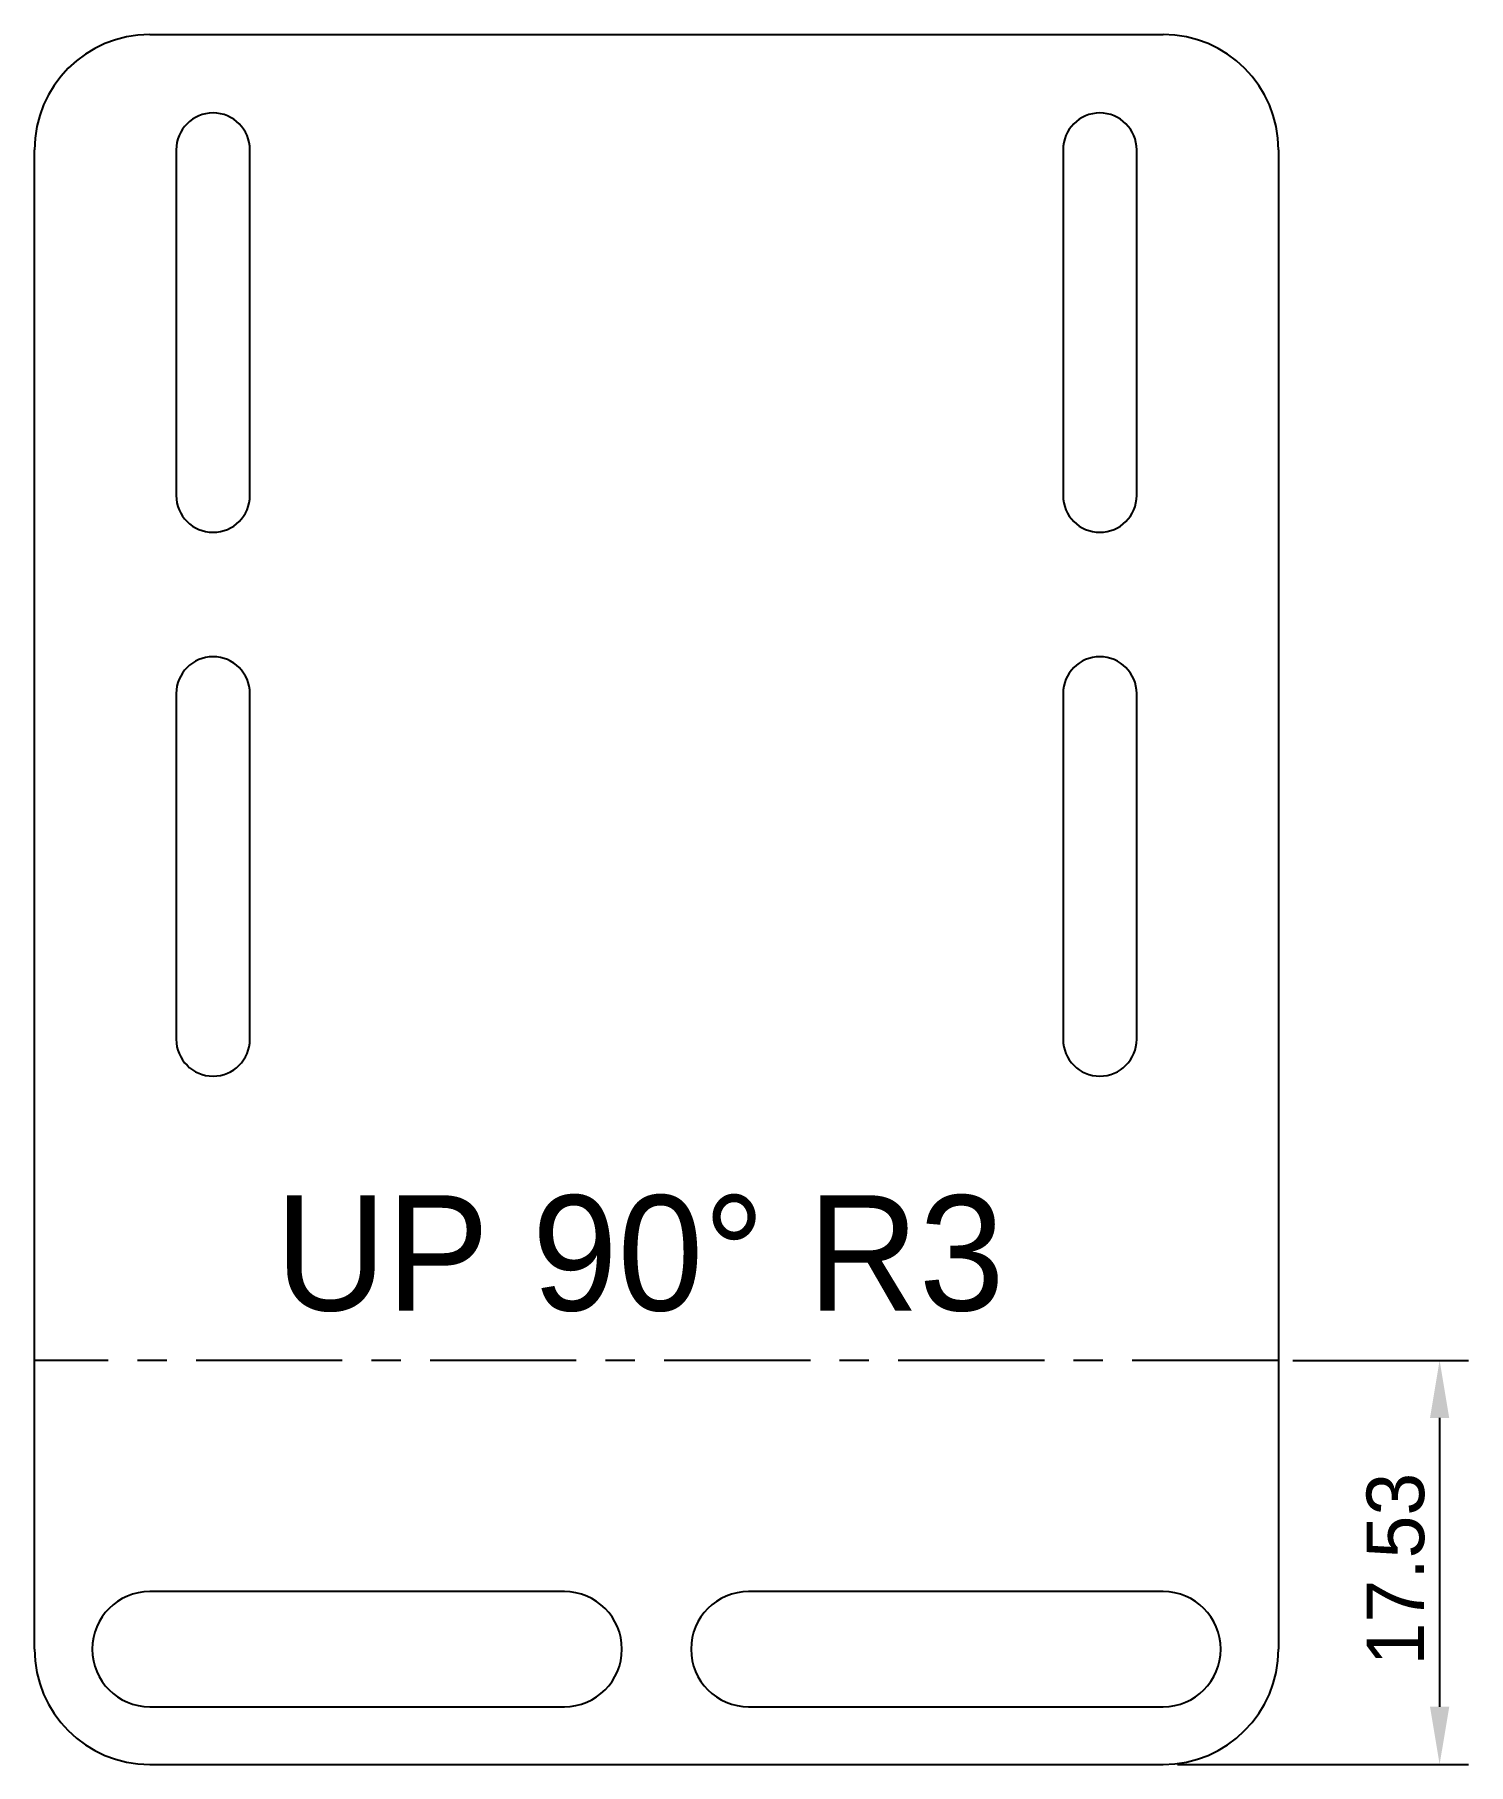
# Model space of a CAD drawing. Extents: x -27 to 35.2, y -10 to 65.1.
import ezdxf

# ---------------------------------------------------------------- set-up
doc = ezdxf.new("R2010")
doc.units = 0
doc.linetypes.add('CENTER', pattern=[10.16, 6.35, -1.27, 1.27, -1.27])
doc.layers.get('0').update_dxf_attribs({"linetype": 'CONTINUOUS'})
doc.layers.get('DEFPOINTS').update_dxf_attribs({"linetype": 'CONTINUOUS'})
doc.layers.add('DEFAULT', color=7, linetype='CONTINUOUS')
doc.styles.add('DEFAULT', font='txt')
doc.dimstyles.new('ISO-25', dxfattribs={"dimtxt": 2.5, "dimasz": 2.5, "dimexe": 1.25, "dimexo": 0.625, "dimtad": 1, "dimtoh": 1, "dimzin": 1, "dimcen": 2.5, "dimazin": 3, "dimtfac": 1, "dimtix": 1, "dimtmove": 0, "dimatfit": 3})

# ---------------------------------------------------------------- blocks, each defined once
blk = doc.blocks.new('*D1')
at = {"layer": 'DEFAULT', "color": 0}
for p, q in [((27.625, 7.534), (35.25, 7.534)), ((34, 5.034), (34, -7.5)), ((22.625, -10), (35.25, -10))]:
    blk.add_line(p, q, dxfattribs=at)
for points in [[(34.417, 5.034), (33.583, 5.034), (34, 7.534)], [(33.583, -7.5), (34.417, -7.5), (34, -10)]]:
    blk.add_solid(points, dxfattribs=at)
at = {"layer": 'DEFPOINTS', "color": 0}
for p in [(27, 7.534), (22, -10), (34, -10)]:
    blk.add_point(p, dxfattribs=at)
at = {"layer": 'DEFAULT', "color": 0, "linetype": 'CONTINUOUS', "style": 'DEFAULT'}
blk.add_text('17.53', height=2.5, rotation=90, dxfattribs=at).set_placement((33.328, -5.709))

msp = doc.modelspace()

# ---------------------------------------------------------------- linework, layer by layer
at = {"color": 7, "linetype": 'CONTINUOUS'}
for p, q in [((-22, 65.069), (22, 65.069)), ((-27, -5), (-27, 60.069)), ((-20.85, 60.069), (-20.85, 45.069)), ((-17.65, 45.069), (-17.65, 60.069)), ((17.65, 60.069), (17.65, 45.069)), ((20.85, 45.069), (20.85, 60.069)), ((27, 60.069), (27, -5)), ((-20.85, 36.469), (-20.85, 21.469)), ((-17.65, 21.469), (-17.65, 36.469)), ((17.65, 36.469), (17.65, 21.469)), ((20.85, 21.469), (20.85, 36.469)), ((-4, -2.5), (-22, -2.5)), ((22, -2.5), (4, -2.5)), ((-22, -7.5), (-4, -7.5)), ((4, -7.5), (22, -7.5)), ((-22, -10), (22, -10))]:
    msp.add_line(p, q, dxfattribs=at)
at = {"color": 7, "linetype": 'CENTER'}
msp.add_line((27, 7.534), (-27, 7.534), dxfattribs=at)
at = {"color": 7, "linetype": 'CONTINUOUS'}
for centre, radius, start, end in [((-22, 60.069), 5, 90, 180), ((22, 60.069), 5, 0, 90), ((-19.25, 60.069), 1.6, 0, 180), ((19.25, 60.069), 1.6, 0, 180), ((-19.25, 45.069), 1.6, 180, 0), ((19.25, 45.069), 1.6, 180, 0), ((-19.25, 36.469), 1.6, 0, 180), ((19.25, 36.469), 1.6, 0, 180), ((-19.25, 21.469), 1.6, 180, 0), ((19.25, 21.469), 1.6, 180, 0), ((-22, -5), 2.5, 90, 270), ((-4, -5), 2.5, 270, 90), ((4, -5), 2.5, 90, 270), ((22, -5), 2.5, 270, 90), ((-22, -5), 5, 180, 270), ((22, -5), 5, 270, 0)]:
    msp.add_arc(centre, radius, start, end, dxfattribs=at)

# ---------------------------------------------------------------- texts
at = {"layer": 'DEFAULT', "linetype": 'CONTINUOUS'}
msp.add_text('UP 90° R3', height=5, dxfattribs=at).set_placement((-16.55, 9.697))

# ---------------------------------------------------------------- dimensions: what is measured, and where the dimension line sits
at = {"layer": 'DEFAULT'}
dim = msp.add_linear_dim(base=(34, -10), p1=(27, 7.534), p2=(22, -10), angle=90, dimstyle='ISO-25', dxfattribs=at)
dim.commit()
dim.dimension.update_dxf_attribs({"geometry": '*D1', "text_midpoint": (32.099, -1.233)})

doc.saveas('drawing.dxf')
